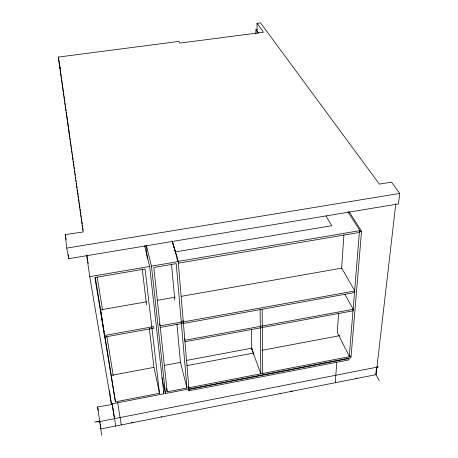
<?xml version="1.0" encoding="UTF-8"?>
<svg xmlns="http://www.w3.org/2000/svg" width="458" height="458" viewBox="0 0 458 458"><rect width="100%" height="100%" fill="white"/><g stroke="black" fill="none" stroke-linecap="round" stroke-linejoin="round"><path stroke-width="0.69" d="M338.599 313.22L337.294 332.491L349.265 356.29L351.12 355.935L361.545 231.267L349.116 211.756M341.594 268.966L343.906 234.702M335.273 382.716L336.773 362.118M349.265 356.29L359.456 231.616L361.545 231.267M344.948 294.328L353.227 309.316L353.095 310.827L184.946 341.748M181.288 296.326L341.754 268.142L354.795 290.985L354.658 292.548L183.412 323.468M347.868 211.796L359.954 230.632L359.805 232.389L178.351 263.155M395.804 203.804L376.081 374.667L100.84 428.951L97.594 406.967L112.387 404.414M399.708 193.425L398.477 203.89L68.734 258.684L66.754 248.11L65.271 234.593L83.133 231.983L58.292 57.09L178.964 41.397L179.782 43.121L263.459 32.215L257.024 23.278L260.55 22.9L379.384 184.099L391.527 182.135L399.708 193.425L66.754 248.11M356.078 378.611L356.261 378.056L356.753 378.48M290.698 391.51L292.29 391.029M131.332 422.826L133.055 422.31M375.755 374.65L376.573 367.242L99.466 421.595M99.455 421.022L94.726 421.95L99.907 421.721L100.09 423.129M376.968 367.202L378.354 366.932L376.94 366.95M86.722 255.266L89.734 276.655L111.386 403.973L163.855 393.811L149.651 266.459L144.602 245.746M161.955 377.833L165.447 393.502L188.948 388.957M115.433 401.832L159.51 393.308L145.066 268.972L94.892 277.525L115.433 401.832L105.019 336.601M167.204 391.819L186.95 388L176.238 263.659L153.814 267.483L167.204 391.819L166.437 388.418M189.062 390.76L348.899 359.936L349.013 358.568L188.948 389.397L189.062 390.76L188.519 388.693M111.414 375.377L153.945 367.362L149.308 328.369M164.09 365.444L180.429 362.37L176.96 324.092M261.953 350.307L339.916 335.622M186.961 365.616L253.514 353.072L251.717 348.183L186.36 360.446M353.227 309.316L184.82 340.237L184.265 338.216M354.795 290.985L183.28 321.9L182.897 320.526M104.727 337.042L153.842 328.18L153.665 326.611L104.47 335.474L100.56 309.871L146.514 301.805M160.248 327.43L183.04 323.319L182.908 321.751L160.077 325.861L159.579 323.783M157.535 300.276L175.391 297.139M89.734 276.655L149.651 266.459M146.354 245.454L151.461 266.155L178.242 261.598L172.231 241.148M172.099 241.057L178.202 261.386L359.954 230.632M255.953 34.018L255.919 29.741L257.293 29.564M280.05 393.468L280.594 393.502M255.919 29.741L258.301 33.119L257.087 31.407L257.024 23.278M325.919 215.901L331.735 225.697L175.443 251.9L172.305 241.349M375.881 374.363L379.184 380.604M176.925 258.404L177.332 259.76M188.49 386.357L188.845 387.743L351.08 356.364L350.96 357.744L188.959 389.111L178.202 261.386M180.429 362.37L186.95 388M163.254 391.086L163.855 393.811M153.945 367.362L159.51 393.308M97.594 406.967L98.212 410.299M65.271 234.593L65.66 236.683M65.923 238.08L66.181 239.477M86.78 254.986L87.736 260.619M87.976 262.028L88.211 263.436M111.935 403.492L115.748 426.009M58.292 57.09L59.752 65.66M59.987 67.068L60.216 68.477M95.258 277.388L102.815 323.211M103.044 324.619L103.279 326.027M103.514 327.436L103.743 328.85M103.977 330.258L104.206 331.666M97.176 277.073L102.563 310.1M106.8 336.098L113.212 375.451M117.643 402.628L121.278 424.921M112.616 405.943L114.506 418.675M109.451 390.714L109.651 392.111M109.857 393.502L111.386 403.973M59.403 63.542L60.21 69.192M60.382 70.423L61.189 76.085M61.315 76.967L61.618 79.085M61.796 80.333L62.099 82.457M62.219 83.327L62.523 85.446M62.706 86.705L63.004 88.829M63.13 89.682L63.427 91.8M63.61 93.077L63.931 95.333M64.114 96.615L64.338 98.161M64.521 99.449L64.841 101.693M65.025 102.987L65.242 104.521M65.425 105.821L65.746 108.054M65.929 109.359L66.147 110.876M66.336 112.187L66.65 114.408M66.839 115.731L67.561 120.769M67.75 122.103L68.465 127.129M68.654 128.469L69.37 133.484M69.564 134.841L69.874 137.016M70.068 138.379L70.274 139.845M70.469 141.213L70.778 143.377M70.979 144.751L71.185 146.205M71.379 147.585L71.688 149.737M71.883 151.123L72.089 152.56M72.29 153.957L72.593 156.092M72.793 157.495L73.097 159.624M73.297 161.033L73.498 162.453M73.698 163.867L74.001 165.991M74.202 167.399L74.408 168.819M74.706 170.931L74.912 172.363M75.112 173.754L75.312 175.191M75.616 177.286L75.816 178.729M76.017 180.114L76.223 181.563M76.52 183.647L76.726 185.101M76.921 186.475L77.133 187.935M77.425 190.007L77.637 191.473M77.831 192.829L78.129 194.948M78.329 196.362L78.541 197.845M78.736 199.19L79.045 201.383M79.24 202.722L79.452 204.216M79.64 205.545L79.955 207.755M80.144 209.083L80.362 210.588M80.562 212.002L80.866 214.126M81.049 215.437L81.266 216.955M81.467 218.374L81.77 220.498M81.959 221.798L82.257 223.916M82.463 225.33L82.68 226.865M82.864 228.153L83.167 230.277M100.273 424.537L101.63 435.1M142.232 268.823L146.531 304.976M145.902 245.551L147.344 258.323M68.276 254.596L68.734 258.684M151.461 266.155L165.447 393.502M161.113 416.356L161.187 417.049M171.498 263.848L174.779 299.996M251.385 329.113L251.786 349.048L260.825 373.825L260.11 309.671M251.717 348.183L251.74 349.546M253.514 353.072L253.537 354.435M262.153 309.299L262.737 373.453"/></g></svg>
